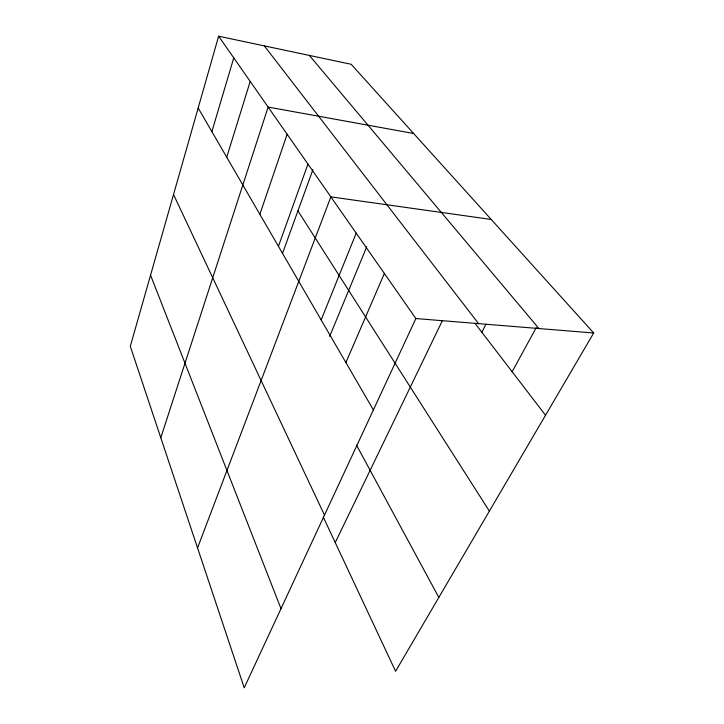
<?xml version="1.0" encoding="UTF-8"?>
<svg xmlns="http://www.w3.org/2000/svg" width="724" height="724" viewBox="0 0 724 724"><rect width="100%" height="100%" fill="white"/><g stroke="black" fill="none" stroke-linecap="round" stroke-linejoin="round"><path stroke-width="1.09" d="M218.621 36.2L130.302 346.307L244.214 687.8L415.866 318.542L218.621 36.2L351.158 64.282L593.698 332.995L395.585 671.284L323.275 517.045M211.879 131.632L233.762 57.875M226.721 157.208L250.205 81.414M160.8 437.748L268.124 107.061L413.612 133.478M259.862 214.313L287.129 134.266M278.432 246.314L307.953 164.077M282.432 253.599L312.94 169.561M197.552 547.914L330.868 196.874L491.225 219.463M321.157 319.936L356.199 233.146M329.664 336.389L366.76 246.73M345.9 362.561L384.363 273.464M335.248 542.584L442.391 320.614M481.84 332.235L485.913 324.28M512.149 371.747L536.258 327.601M415.866 318.542L593.698 332.995M309.365 55.431L538.937 328.542M264.351 45.893L478.609 323.646M475.089 323.447L545.534 415.25M297.944 210.865L489.388 511.117M198.168 108.012L373.385 409.929M356.452 445.025L438.825 597.445M173.525 194.53L324.488 515.126M150.556 275.174L281.002 608.667"/></g></svg>
